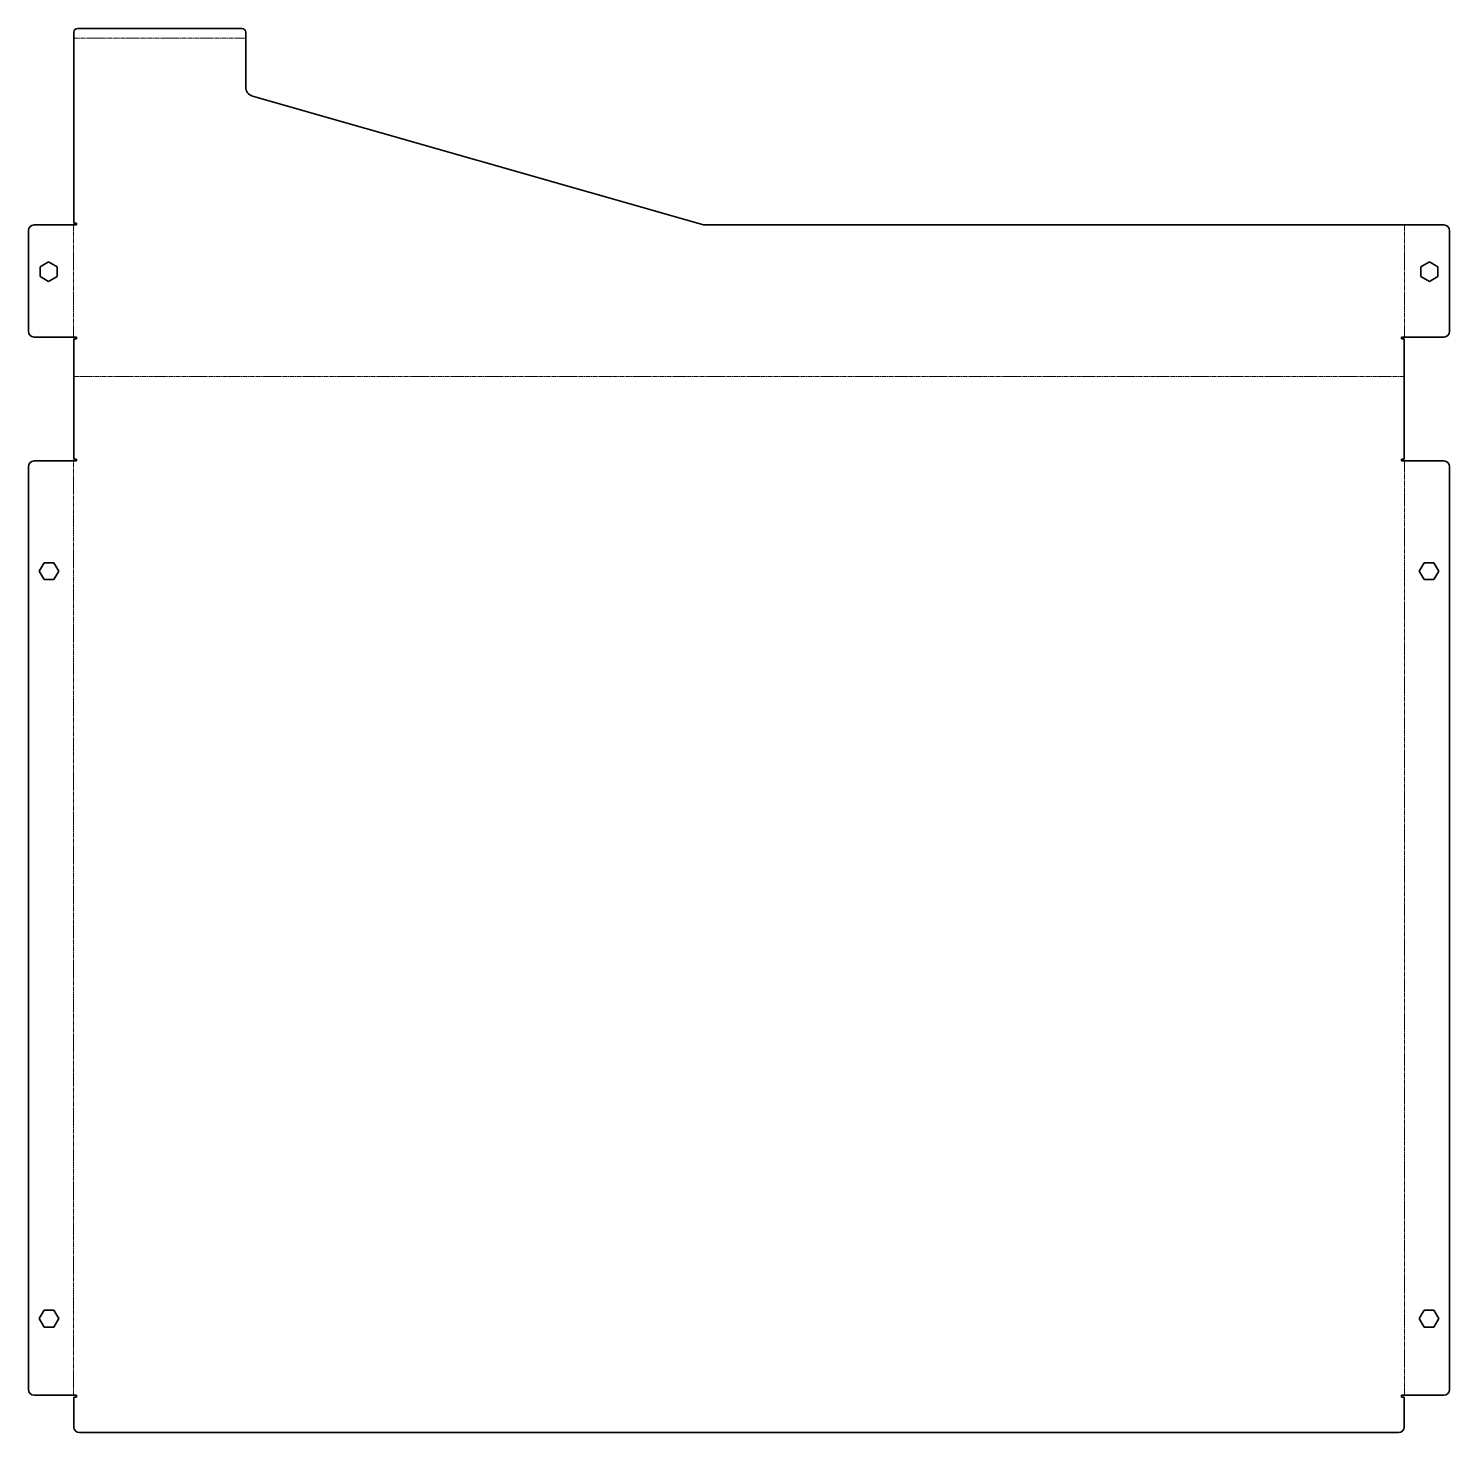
# Model space of a CAD drawing. Header units: inches. Extents: x 0 to 761, y 0 to 751.
import ezdxf

# ---------------------------------------------------------------- set-up
doc = ezdxf.new("R2010")
doc.units = ezdxf.units.IN
doc.header["$MEASUREMENT"] = 0
doc.linetypes.add('Chain', pattern=[13.68, 9.12, -1.14, 2.28, -1.14])
doc.layers.add('SIMUMAK Bend Centerline (ISO)', color=7, linetype='Chain', lineweight=9)
doc.layers.add('SIMUMAK Visible (ISO)', color=7, linetype='Continuous', lineweight=35)

# ---------------------------------------------------------------- blocks, each defined once
blk = doc.blocks.new('SLP-SMT-03-CT01_Sheet_2_SLP-SMT-03-CT01 (desplegada)')
at = {"layer": 'SIMUMAK Bend Centerline (ISO)', "ltscale": 0.263158}
for p, q in [((-356, 370.6), (-264, 370.6)), ((-356.13, 270.56), (-356.13, 210.56)), ((356.13, 210.56), (356.13, 270.56)), ((356, 189.37), (-356, 189.37)), ((-356.13, -355.73), (-356.13, 144.27)), ((356.13, 144.27), (356.13, -355.73))]:
    blk.add_line(p, q, dxfattribs=at)
at = {"layer": 'SIMUMAK Visible (ISO)'}
for p, q in [((-356, 373.73), (-356, 271.56)), ((-354, 375.73), (-266, 375.73)), ((-264, 344.33), (-264, 373.73)), ((-19, 270.56), (-260.37, 339.53)), ((-380.26, 213.56), (-380.26, 267.56)), ((-377.26, 270.56), (-354.5, 270.56)), ((-356, 271.56), (-354.5, 271.56)), ((-354.5, 271.56), (-354.5, 270.56)), ((377.26, 270.56), (-19, 270.56)), ((380.26, 267.56), (380.26, 213.56)), ((-373.95, 248.16), (-369.45, 250.76)), ((-373.95, 242.96), (-373.95, 248.16)), ((-369.45, 250.76), (-364.95, 248.16)), ((-364.95, 248.16), (-364.95, 242.96)), ((364.95, 248.16), (369.45, 250.76)), ((364.95, 242.96), (364.95, 248.16)), ((369.45, 250.76), (373.95, 248.16)), ((373.95, 248.16), (373.95, 242.96)), ((-369.45, 240.37), (-373.95, 242.96)), ((-364.95, 242.96), (-369.45, 240.37)), ((369.45, 240.37), (364.95, 242.96)), ((373.95, 242.96), (369.45, 240.37)), ((-354.5, 210.56), (-377.26, 210.56)), ((-354.5, 209.56), (-356, 209.56)), ((-356, 209.56), (-356, 145.27)), ((-354.5, 210.56), (-354.5, 209.56)), ((354.5, 209.56), (354.5, 210.56)), ((377.26, 210.56), (354.5, 210.56)), ((356, 209.56), (354.5, 209.56)), ((356, 209.56), (356, 145.27)), ((-356, 145.27), (-354.5, 145.27)), ((-354.5, 145.27), (-354.5, 144.27)), ((354.5, 145.27), (356, 145.27)), ((354.5, 144.27), (354.5, 145.27)), ((-380.26, -352.73), (-380.26, 141.27)), ((-377.26, 144.27), (-354.5, 144.27)), ((377.26, 144.27), (354.5, 144.27)), ((380.26, 141.27), (380.26, -352.73)), ((-374.46, 85.27), (-371.86, 89.77)), ((-371.86, 80.77), (-374.46, 85.27)), ((-371.86, 89.77), (-366.66, 89.77)), ((-366.66, 89.77), (-364.07, 85.27)), ((-364.07, 85.27), (-366.66, 80.77)), ((364.07, 85.27), (366.66, 89.77)), ((366.66, 80.77), (364.07, 85.27)), ((366.66, 89.77), (371.86, 89.77)), ((371.86, 89.77), (374.46, 85.27)), ((374.46, 85.27), (371.86, 80.77)), ((-366.66, 80.77), (-371.86, 80.77)), ((371.86, 80.77), (366.66, 80.77)), ((-374.46, -314.73), (-371.86, -310.23)), ((-371.86, -310.23), (-366.66, -310.23)), ((-366.66, -310.23), (-364.07, -314.73)), ((364.07, -314.73), (366.66, -310.23)), ((366.66, -310.23), (371.86, -310.23)), ((371.86, -310.23), (374.46, -314.73)), ((-371.86, -319.23), (-374.46, -314.73)), ((-366.66, -319.23), (-371.86, -319.23)), ((-364.07, -314.73), (-366.66, -319.23)), ((366.66, -319.23), (364.07, -314.73)), ((371.86, -319.23), (366.66, -319.23)), ((374.46, -314.73), (371.86, -319.23)), ((-377.26, -355.73), (-354.5, -355.73)), ((-354.5, -356.73), (-356, -356.73)), ((-356, -356.73), (-356, -372.73)), ((-354.5, -355.73), (-354.5, -356.73)), ((354.5, -356.73), (354.5, -355.73)), ((377.26, -355.73), (354.5, -355.73)), ((356, -356.73), (354.5, -356.73)), ((356, -356.73), (356, -372.73)), ((-353, -375.73), (353, -375.73))]:
    blk.add_line(p, q, dxfattribs=at)
at = {"layer": 'SIMUMAK Visible (ISO)', "extrusion": (0, 0, -1)}
for centre, radius, start, end in [((354, 373.73), 2, 0, 90), ((266, 373.73), 2, 90, 180), ((377.26, 267.56), 3, 0, 90), ((-377.26, 267.56), 3, 90, 180), ((377.26, 213.56), 3, 270, 360), ((-377.26, 213.56), 3, 180, 270), ((377.26, 141.27), 3, 0, 90), ((-377.26, 141.27), 3, 90, 180), ((377.26, -352.73), 3, 270, 360), ((-377.26, -352.73), 3, 180, 270), ((353, -372.73), 3, 270, 0), ((-353, -372.73), 3, 180, 270)]:
    blk.add_arc(centre, radius, start, end, dxfattribs=at)
at = {"layer": 'SIMUMAK Visible (ISO)'}
blk.add_arc((-259, 344.33), 5, 180, 254.0546, dxfattribs=at)

msp = doc.modelspace()

# ---------------------------------------------------------------- block references
msp.add_blockref('SLP-SMT-03-CT01_Sheet_2_SLP-SMT-03-CT01 (desplegada)', (380.26, 375.73))

doc.saveas('drawing.dxf')
